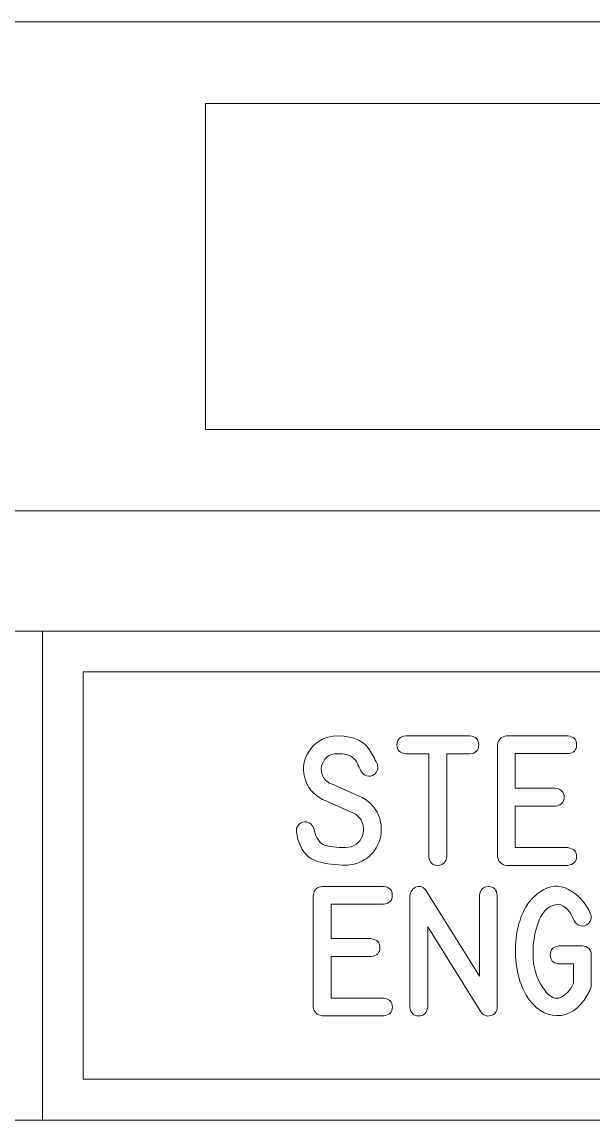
# Model space of a CAD drawing. Header units: millimetres. Extents: x -81 to 85, y -68 to 71.
# Drawn here: x -42.95 to -28.94, y -21.46 to 5.49 of the extents above; entities that cross this region are included whole.
import ezdxf

# ---------------------------------------------------------------- set-up
doc = ezdxf.new("R2010")
doc.units = ezdxf.units.MM
doc.header["$MEASUREMENT"] = 0
doc.layers.add('Layer 1', color=7, linetype='Continuous')

msp = doc.modelspace()

# ---------------------------------------------------------------- linework, layer by layer
at = {"layer": 'Layer 1', "color": 250, "lineweight": 18}
for points in [[(-72.4503, -6.5097), (-12.4503, -6.5097), (-12.4503, 5.4903), (-72.4503, 5.4903), (-72.4503, -6.5097)], [(-38.4503, -4.5098), (-16.4505, -4.5098), (-16.4505, 3.4902), (-38.4503, 3.4902), (-38.4503, -4.5098)]]:
    msp.add_lwpolyline(points, close=True, dxfattribs=at)
at = {"layer": 'Layer 1', "color": 250, "lineweight": 9}
msp.add_open_spline([(-72.4503, -21.4581), (-72.4503, -21.4581), (-12.4503, -21.4581), (-12.4503, -21.4581), (-12.4503, -21.4581), (-12.4503, -21.4581), (-12.4503, -9.4581), (-12.4503, -9.4581), (-12.4503, -9.4581), (-12.4503, -9.4581), (-72.4503, -9.4581), (-72.4503, -9.4581), (-72.4503, -9.4581), (-72.4503, -9.4581), (-72.4503, -21.4581), (-72.4503, -21.4581), (-72.4503, -21.4581), (-72.4503, -21.4581), (-72.4503, -21.4581), (-72.4503, -21.4581)], degree=3, knots=[0, 0, 0, 0, 0.1666667, 0.1666667, 0.1666667, 0.1666667, 0.3333333, 0.3333333, 0.3333333, 0.3333333, 0.5, 0.5, 0.5, 0.5, 0.6666667, 0.6666667, 0.6666667, 0.6666667, 1, 1, 1, 1], dxfattribs=at)
at = {"layer": 'Layer 1', "color": 2, "lineweight": 9}
msp.add_open_spline([(-42.4503, -9.4583), (-42.4503, -9.4583), (-42.4503, -21.4579), (-42.4503, -21.4579)], degree=3, dxfattribs=at)
msp.add_open_spline([(-41.4503, -20.4582), (-41.4503, -20.4582), (-13.4503, -20.4582), (-13.4503, -20.4582), (-13.4503, -20.4582), (-13.4503, -20.4582), (-13.4503, -10.4582), (-13.4503, -10.4582), (-13.4503, -10.4582), (-13.4503, -10.4582), (-41.4503, -10.4582), (-41.4503, -10.4582), (-41.4503, -10.4582), (-41.4503, -10.4582), (-41.4503, -20.4582), (-41.4503, -20.4582), (-41.4503, -20.4582), (-41.4503, -20.4582), (-41.4503, -20.4582), (-41.4503, -20.4582)], degree=3, knots=[0, 0, 0, 0, 0.1666667, 0.1666667, 0.1666667, 0.1666667, 0.3333333, 0.3333333, 0.3333333, 0.3333333, 0.5, 0.5, 0.5, 0.5, 0.6666667, 0.6666667, 0.6666667, 0.6666667, 1, 1, 1, 1], dxfattribs=at)
at = {"layer": 'Layer 1', "color": 240, "lineweight": 9}
for points, knots in [([(-34.6595, -13.5186), (-34.6595, -13.5186), (-34.6347, -13.5292), (-34.6347, -13.5292), (-34.6347, -13.5292), (-34.6347, -13.5292), (-34.6066, -13.5429), (-34.6066, -13.5429), (-34.6066, -13.5429), (-34.6066, -13.5429), (-34.5818, -13.5572), (-34.5818, -13.5572), (-34.5818, -13.5572), (-34.5749, -13.5625), (-34.5664, -13.5673), (-34.5579, -13.572), (-34.5579, -13.572), (-34.5489, -13.5762), (-34.5405, -13.5815), (-34.532, -13.5863), (-34.532, -13.5863), (-34.3278, -13.7207), (-34.2008, -13.907), (-34.1526, -14.1446), (-34.1526, -14.1446), (-34.1341, -14.2377), (-34.1298, -14.3335), (-34.1399, -14.4314), (-34.1399, -14.4314), (-34.1568, -14.5721), (-34.206, -14.7018), (-34.2881, -14.8214), (-34.2881, -14.8214), (-34.3701, -14.941), (-34.4733, -15.033), (-34.5971, -15.0981), (-34.5971, -15.0981), (-34.7305, -15.1685), (-34.8686, -15.2034), (-35.0114, -15.2034), (-35.0114, -15.2034), (-35.2512, -15.2034), (-35.4798, -15.1727), (-35.6983, -15.1114), (-35.6983, -15.1114), (-35.9163, -15.05), (-36.0719, -14.8854), (-36.1645, -14.6176), (-36.1645, -14.6176), (-36.1772, -14.5833), (-36.1862, -14.5483), (-36.1925, -14.5123), (-36.1925, -14.5123), (-36.1989, -14.4758), (-36.2063, -14.4398), (-36.2142, -14.4033), (-36.2142, -14.4033), (-36.2296, -14.3293), (-36.2116, -14.2636), (-36.1592, -14.2065), (-36.1592, -14.2065), (-36.1073, -14.1499), (-36.0423, -14.1282), (-35.965, -14.1414), (-35.965, -14.1414), (-35.883, -14.1583), (-35.8264, -14.2086), (-35.7941, -14.2933), (-35.7941, -14.2933), (-35.7941, -14.2933), (-35.7893, -14.3076), (-35.7893, -14.3076), (-35.7893, -14.3076), (-35.7401, -14.5319), (-35.6533, -14.6658), (-35.53, -14.7092), (-35.53, -14.7092), (-35.4062, -14.7526), (-35.2347, -14.7722), (-35.0146, -14.7679), (-35.0146, -14.7679), (-34.8119, -14.7679), (-34.6728, -14.6727), (-34.5971, -14.4827), (-34.5971, -14.4827), (-34.5643, -14.398), (-34.559, -14.3097), (-34.5818, -14.2181), (-34.5818, -14.2181), (-34.6045, -14.1271), (-34.6495, -14.0504), (-34.7167, -13.9895), (-34.7167, -13.9895), (-34.7469, -13.9636), (-34.786, -13.9398), (-34.8347, -13.917), (-34.8347, -13.917), (-34.8347, -13.917), (-35.5522, -13.6022), (-35.5522, -13.6022), (-35.5522, -13.6022), (-35.5522, -13.6022), (-35.5755, -13.5895), (-35.5755, -13.5895), (-35.5755, -13.5895), (-35.8105, -13.4657), (-35.956, -13.2894), (-36.0126, -13.0608), (-36.0126, -13.0608), (-36.0819, -12.7963), (-36.0338, -12.5592), (-35.8676, -12.3486), (-35.8676, -12.3486), (-35.702, -12.1385), (-35.484, -12.0332), (-35.2146, -12.0332), (-35.2146, -12.0332), (-35.2146, -12.0332), (-35.0437, -12.038), (-35.0437, -12.038), (-35.0437, -12.038), (-34.9882, -12.048), (-34.9342, -12.0581), (-34.8829, -12.0681), (-34.8829, -12.0681), (-34.831, -12.0776), (-34.7786, -12.0946), (-34.7262, -12.1184), (-34.7262, -12.1184), (-34.596, -12.1792), (-34.496, -12.2634), (-34.4267, -12.3697), (-34.4267, -12.3697), (-34.3574, -12.4761), (-34.2949, -12.5915), (-34.2394, -12.7153), (-34.2394, -12.7153), (-34.2341, -12.7269), (-34.2293, -12.7402), (-34.2251, -12.7555), (-34.2251, -12.7555), (-34.214, -12.8063), (-34.2193, -12.8523), (-34.241, -12.8936), (-34.241, -12.8936), (-34.2531, -12.9196), (-34.2664, -12.9391), (-34.2796, -12.9524), (-34.2796, -12.9524), (-34.2928, -12.9661), (-34.3039, -12.9751), (-34.3119, -12.9804), (-34.3119, -12.9804), (-34.3659, -13.0185), (-34.4246, -13.0301), (-34.4886, -13.0143), (-34.4886, -13.0143), (-34.5532, -13), (-34.6019, -12.9587), (-34.6363, -12.8904), (-34.6363, -12.8904), (-34.6632, -12.8307), (-34.6918, -12.7693), (-34.722, -12.7068), (-34.722, -12.7068), (-34.7527, -12.6444), (-34.7955, -12.5925), (-34.85, -12.5507), (-34.85, -12.5507), (-34.8728, -12.5343), (-34.895, -12.5221), (-34.9162, -12.5147), (-34.9162, -12.5147), (-34.9374, -12.5068), (-34.9606, -12.4983), (-34.9866, -12.4888), (-34.9866, -12.4888), (-34.9866, -12.4888), (-35.0871, -12.4719), (-35.0871, -12.4719), (-35.0871, -12.4719), (-35.0871, -12.4719), (-35.23, -12.4671), (-35.23, -12.4671), (-35.23, -12.4671), (-35.3686, -12.4692), (-35.4745, -12.529), (-35.5475, -12.647), (-35.5475, -12.647), (-35.5972, -12.7227), (-35.6157, -12.8068), (-35.6036, -12.9), (-35.6036, -12.9), (-35.5893, -13.0143), (-35.5353, -13.1032), (-35.4422, -13.1667), (-35.4422, -13.1667), (-35.4379, -13.1693), (-35.4337, -13.173), (-35.4284, -13.1767), (-35.4284, -13.1767), (-35.4231, -13.1799), (-35.4173, -13.1836), (-35.4115, -13.1868), (-35.4115, -13.1868), (-35.4115, -13.1868), (-35.394, -13.1942), (-35.394, -13.1942), (-35.394, -13.1942), (-35.394, -13.1942), (-35.3755, -13.2021), (-35.3755, -13.2021), (-35.3755, -13.2021), (-35.3755, -13.2021), (-34.6595, -13.5186), (-34.6595, -13.5186)], [0, 0, 0, 0, 0.0181818, 0.0181818, 0.0181818, 0.0181818, 0.0363636, 0.0363636, 0.0363636, 0.0363636, 0.0545455, 0.0545455, 0.0545455, 0.0545455, 0.0727273, 0.0727273, 0.0727273, 0.0727273, 0.0909091, 0.0909091, 0.0909091, 0.0909091, 0.1090909, 0.1090909, 0.1090909, 0.1090909, 0.1272727, 0.1272727, 0.1272727, 0.1272727, 0.1454545, 0.1454545, 0.1454545, 0.1454545, 0.1636364, 0.1636364, 0.1636364, 0.1636364, 0.1818182, 0.1818182, 0.1818182, 0.1818182, 0.2, 0.2, 0.2, 0.2, 0.2181818, 0.2181818, 0.2181818, 0.2181818, 0.2363636, 0.2363636, 0.2363636, 0.2363636, 0.2545455, 0.2545455, 0.2545455, 0.2545455, 0.2727273, 0.2727273, 0.2727273, 0.2727273, 0.2909091, 0.2909091, 0.2909091, 0.2909091, 0.3090909, 0.3090909, 0.3090909, 0.3090909, 0.3272727, 0.3272727, 0.3272727, 0.3272727, 0.3454545, 0.3454545, 0.3454545, 0.3454545, 0.3636364, 0.3636364, 0.3636364, 0.3636364, 0.3818182, 0.3818182, 0.3818182, 0.3818182, 0.4, 0.4, 0.4, 0.4, 0.4181818, 0.4181818, 0.4181818, 0.4181818, 0.4363636, 0.4363636, 0.4363636, 0.4363636, 0.4545455, 0.4545455, 0.4545455, 0.4545455, 0.4727273, 0.4727273, 0.4727273, 0.4727273, 0.4909091, 0.4909091, 0.4909091, 0.4909091, 0.5090909, 0.5090909, 0.5090909, 0.5090909, 0.5272727, 0.5272727, 0.5272727, 0.5272727, 0.5454545, 0.5454545, 0.5454545, 0.5454545, 0.5636364, 0.5636364, 0.5636364, 0.5636364, 0.5818182, 0.5818182, 0.5818182, 0.5818182, 0.6, 0.6, 0.6, 0.6, 0.6181818, 0.6181818, 0.6181818, 0.6181818, 0.6363636, 0.6363636, 0.6363636, 0.6363636, 0.6545455, 0.6545455, 0.6545455, 0.6545455, 0.6727273, 0.6727273, 0.6727273, 0.6727273, 0.6909091, 0.6909091, 0.6909091, 0.6909091, 0.7090909, 0.7090909, 0.7090909, 0.7090909, 0.7272727, 0.7272727, 0.7272727, 0.7272727, 0.7454545, 0.7454545, 0.7454545, 0.7454545, 0.7636364, 0.7636364, 0.7636364, 0.7636364, 0.7818182, 0.7818182, 0.7818182, 0.7818182, 0.8, 0.8, 0.8, 0.8, 0.8181818, 0.8181818, 0.8181818, 0.8181818, 0.8363636, 0.8363636, 0.8363636, 0.8363636, 0.8545455, 0.8545455, 0.8545455, 0.8545455, 0.8727273, 0.8727273, 0.8727273, 0.8727273, 0.8909091, 0.8909091, 0.8909091, 0.8909091, 0.9090909, 0.9090909, 0.9090909, 0.9090909, 0.9272727, 0.9272727, 0.9272727, 0.9272727, 0.9454545, 0.9454545, 0.9454545, 0.9454545, 0.9636364, 0.9636364, 0.9636364, 0.9636364, 1, 1, 1, 1]), ([(-32.9652, -14.9912), (-32.9652, -14.9912), (-32.9652, -12.4703), (-32.9652, -12.4703), (-32.9652, -12.4703), (-32.9652, -12.4703), (-33.534, -12.4703), (-33.534, -12.4703), (-33.534, -12.4703), (-33.6785, -12.4592), (-33.751, -12.3862), (-33.7505, -12.2528), (-33.7505, -12.2528), (-33.7499, -12.1189), (-33.6774, -12.0454), (-33.534, -12.0332), (-33.534, -12.0332), (-33.534, -12.0332), (-31.9603, -12.0332), (-31.9603, -12.0332), (-31.9603, -12.0332), (-31.818, -12.0443), (-31.746, -12.1179), (-31.7455, -12.2528), (-31.7455, -12.2528), (-31.7449, -12.3872), (-31.8169, -12.4602), (-31.9603, -12.4703), (-31.9603, -12.4703), (-31.9603, -12.4703), (-32.5276, -12.4703), (-32.5276, -12.4703), (-32.5276, -12.4703), (-32.5276, -12.4703), (-32.5276, -14.9912), (-32.5276, -14.9912), (-32.5276, -14.9912), (-32.5514, -15.1378), (-32.6276, -15.2103), (-32.7567, -15.2082), (-32.7567, -15.2082), (-32.8853, -15.2061), (-32.9546, -15.1336), (-32.9652, -14.9912)], [0, 0, 0, 0, 0.0833333, 0.0833333, 0.0833333, 0.0833333, 0.1666667, 0.1666667, 0.1666667, 0.1666667, 0.25, 0.25, 0.25, 0.25, 0.3333333, 0.3333333, 0.3333333, 0.3333333, 0.4166667, 0.4166667, 0.4166667, 0.4166667, 0.5, 0.5, 0.5, 0.5, 0.5833333, 0.5833333, 0.5833333, 0.5833333, 0.6666667, 0.6666667, 0.6666667, 0.6666667, 0.75, 0.75, 0.75, 0.75, 0.8333333, 0.8333333, 0.8333333, 0.8333333, 1, 1, 1, 1]), ([(-29.5621, -12.4655), (-29.5621, -12.4655), (-30.8475, -12.4655), (-30.8475, -12.4655), (-30.8475, -12.4655), (-30.8475, -12.4655), (-30.8475, -13.3138), (-30.8475, -13.3138), (-30.8475, -13.3138), (-30.8475, -13.3138), (-29.8675, -13.3138), (-29.8675, -13.3138), (-29.8675, -13.3138), (-29.7209, -13.3355), (-29.6479, -13.409), (-29.6484, -13.5344), (-29.6484, -13.5344), (-29.6489, -13.6604), (-29.722, -13.7334), (-29.8675, -13.754), (-29.8675, -13.754), (-29.8675, -13.754), (-30.8475, -13.754), (-30.8475, -13.754), (-30.8475, -13.754), (-30.8475, -13.754), (-30.8475, -14.7727), (-30.8475, -14.7727), (-30.8475, -14.7727), (-30.8475, -14.7727), (-29.5621, -14.7727), (-29.5621, -14.7727), (-29.5621, -14.7727), (-29.4166, -14.7944), (-29.3436, -14.8669), (-29.3436, -14.9912), (-29.3436, -14.9912), (-29.3436, -15.1151), (-29.4166, -15.1876), (-29.5621, -15.2082), (-29.5621, -15.2082), (-29.5621, -15.2082), (-31.0629, -15.2082), (-31.0629, -15.2082), (-31.0629, -15.2082), (-31.192, -15.1918), (-31.2655, -15.1182), (-31.283, -14.9881), (-31.283, -14.9881), (-31.283, -14.9881), (-31.283, -12.2502), (-31.283, -12.2502), (-31.283, -12.2502), (-31.2634, -12.1136), (-31.1899, -12.0417), (-31.0629, -12.0332), (-31.0629, -12.0332), (-31.0629, -12.0332), (-29.5621, -12.0332), (-29.5621, -12.0332), (-29.5621, -12.0332), (-29.4166, -12.0443), (-29.3436, -12.1173), (-29.3441, -12.2512), (-29.3441, -12.2512), (-29.3447, -12.3851), (-29.4177, -12.4565), (-29.5621, -12.4655)], [0, 0, 0, 0, 0.0555556, 0.0555556, 0.0555556, 0.0555556, 0.1111111, 0.1111111, 0.1111111, 0.1111111, 0.1666667, 0.1666667, 0.1666667, 0.1666667, 0.2222222, 0.2222222, 0.2222222, 0.2222222, 0.2777778, 0.2777778, 0.2777778, 0.2777778, 0.3333333, 0.3333333, 0.3333333, 0.3333333, 0.3888889, 0.3888889, 0.3888889, 0.3888889, 0.4444444, 0.4444444, 0.4444444, 0.4444444, 0.5, 0.5, 0.5, 0.5, 0.5555556, 0.5555556, 0.5555556, 0.5555556, 0.6111111, 0.6111111, 0.6111111, 0.6111111, 0.6666667, 0.6666667, 0.6666667, 0.6666667, 0.7222222, 0.7222222, 0.7222222, 0.7222222, 0.7777778, 0.7777778, 0.7777778, 0.7777778, 0.8333333, 0.8333333, 0.8333333, 0.8333333, 0.8888889, 0.8888889, 0.8888889, 0.8888889, 1, 1, 1, 1]), ([(-34.0827, -16.1585), (-34.0827, -16.1585), (-35.3681, -16.1585), (-35.3681, -16.1585), (-35.3681, -16.1585), (-35.3681, -16.1585), (-35.3681, -17.0068), (-35.3681, -17.0068), (-35.3681, -17.0068), (-35.3681, -17.0068), (-34.3881, -17.0068), (-34.3881, -17.0068), (-34.3881, -17.0068), (-34.2415, -17.0285), (-34.1685, -17.102), (-34.169, -17.2274), (-34.169, -17.2274), (-34.1695, -17.3534), (-34.2426, -17.4264), (-34.3881, -17.447), (-34.3881, -17.447), (-34.3881, -17.447), (-35.3681, -17.447), (-35.3681, -17.447), (-35.3681, -17.447), (-35.3681, -17.447), (-35.3681, -18.4657), (-35.3681, -18.4657), (-35.3681, -18.4657), (-35.3681, -18.4657), (-34.0827, -18.4657), (-34.0827, -18.4657), (-34.0827, -18.4657), (-33.9372, -18.4874), (-33.8642, -18.5599), (-33.8642, -18.6842), (-33.8642, -18.6842), (-33.8642, -18.8081), (-33.9372, -18.8806), (-34.0827, -18.9012), (-34.0827, -18.9012), (-34.0827, -18.9012), (-35.5835, -18.9012), (-35.5835, -18.9012), (-35.5835, -18.9012), (-35.7126, -18.8848), (-35.7861, -18.8112), (-35.8036, -18.6811), (-35.8036, -18.6811), (-35.8036, -18.6811), (-35.8036, -15.9432), (-35.8036, -15.9432), (-35.8036, -15.9432), (-35.784, -15.8066), (-35.7105, -15.7347), (-35.5835, -15.7262), (-35.5835, -15.7262), (-35.5835, -15.7262), (-34.0827, -15.7262), (-34.0827, -15.7262), (-34.0827, -15.7262), (-33.9372, -15.7373), (-33.8642, -15.8103), (-33.8647, -15.9442), (-33.8647, -15.9442), (-33.8653, -16.0781), (-33.9383, -16.1495), (-34.0827, -16.1585)], [0, 0, 0, 0, 0.0555556, 0.0555556, 0.0555556, 0.0555556, 0.1111111, 0.1111111, 0.1111111, 0.1111111, 0.1666667, 0.1666667, 0.1666667, 0.1666667, 0.2222222, 0.2222222, 0.2222222, 0.2222222, 0.2777778, 0.2777778, 0.2777778, 0.2777778, 0.3333333, 0.3333333, 0.3333333, 0.3333333, 0.3888889, 0.3888889, 0.3888889, 0.3888889, 0.4444444, 0.4444444, 0.4444444, 0.4444444, 0.5, 0.5, 0.5, 0.5, 0.5555556, 0.5555556, 0.5555556, 0.5555556, 0.6111111, 0.6111111, 0.6111111, 0.6111111, 0.6666667, 0.6666667, 0.6666667, 0.6666667, 0.7222222, 0.7222222, 0.7222222, 0.7222222, 0.7777778, 0.7777778, 0.7777778, 0.7777778, 0.8333333, 0.8333333, 0.8333333, 0.8333333, 0.8888889, 0.8888889, 0.8888889, 0.8888889, 1, 1, 1, 1]), ([(-31.2925, -18.6874), (-31.2925, -18.7959), (-31.3449, -18.8647), (-31.4497, -18.8943), (-31.4497, -18.8943), (-31.555, -18.9234), (-31.6359, -18.8927), (-31.6941, -18.8017), (-31.6941, -18.8017), (-31.6941, -18.8017), (-32.9964, -16.7136), (-32.9964, -16.7136), (-32.9964, -16.7136), (-32.9964, -16.7136), (-32.9964, -18.6874), (-32.9964, -18.6874), (-32.9964, -18.6874), (-33.0192, -18.8319), (-33.0922, -18.9044), (-33.2155, -18.9044), (-33.2155, -18.9044), (-33.3393, -18.9044), (-33.4118, -18.8319), (-33.4335, -18.6874), (-33.4335, -18.6874), (-33.4335, -18.6874), (-33.4335, -15.9495), (-33.4335, -15.9495), (-33.4335, -15.9495), (-33.4182, -15.8421), (-33.3631, -15.7712), (-33.2684, -15.7368), (-33.2684, -15.7368), (-33.1737, -15.7029), (-33.0948, -15.7352), (-33.0319, -15.8331), (-33.0319, -15.8331), (-33.0319, -15.8331), (-31.7296, -17.9244), (-31.7296, -17.9244), (-31.7296, -17.9244), (-31.7296, -17.9244), (-31.7296, -15.9495), (-31.7296, -15.9495), (-31.7296, -15.9495), (-31.71, -15.8019), (-31.6349, -15.7283), (-31.5042, -15.7299), (-31.5042, -15.7299), (-31.3735, -15.7315), (-31.3031, -15.8045), (-31.2925, -15.9495), (-31.2925, -15.9495), (-31.2925, -15.9495), (-31.2925, -18.6874), (-31.2925, -18.6874)], [0, 0, 0, 0, 0.0666667, 0.0666667, 0.0666667, 0.0666667, 0.1333333, 0.1333333, 0.1333333, 0.1333333, 0.2, 0.2, 0.2, 0.2, 0.2666667, 0.2666667, 0.2666667, 0.2666667, 0.3333333, 0.3333333, 0.3333333, 0.3333333, 0.4, 0.4, 0.4, 0.4, 0.4666667, 0.4666667, 0.4666667, 0.4666667, 0.5333333, 0.5333333, 0.5333333, 0.5333333, 0.6, 0.6, 0.6, 0.6, 0.6666667, 0.6666667, 0.6666667, 0.6666667, 0.7333333, 0.7333333, 0.7333333, 0.7333333, 0.8, 0.8, 0.8, 0.8, 0.8666667, 0.8666667, 0.8666667, 0.8666667, 1, 1, 1, 1]), ([(-29.787, -17.6222), (-29.787, -17.6222), (-29.8008, -17.6206), (-29.8008, -17.6206), (-29.8008, -17.6206), (-29.9273, -17.6053), (-29.9902, -17.5333), (-29.9902, -17.4052), (-29.9902, -17.4052), (-29.9902, -17.2772), (-29.9273, -17.2052), (-29.8008, -17.1899), (-29.8008, -17.1899), (-29.8008, -17.1899), (-29.787, -17.1867), (-29.787, -17.1867), (-29.787, -17.1867), (-29.787, -17.1867), (-29.7733, -17.1867), (-29.7733, -17.1867), (-29.7733, -17.1867), (-29.7733, -17.1867), (-29.2013, -17.1867), (-29.2013, -17.1867), (-29.2013, -17.1867), (-29.1409, -17.1867), (-29.0896, -17.2079), (-29.0467, -17.2507), (-29.0467, -17.2507), (-29.0039, -17.2936), (-28.9827, -17.3454), (-28.9827, -17.4052), (-28.9827, -17.4052), (-28.9827, -17.4052), (-28.9827, -18.1911), (-28.9827, -18.1911), (-28.9827, -18.1911), (-28.9827, -18.1911), (-29.0012, -18.2313), (-29.0012, -18.2313), (-29.0012, -18.2313), (-29.0012, -18.2313), (-29.0118, -18.2561), (-29.0118, -18.2561), (-29.0118, -18.2561), (-29.0118, -18.2561), (-29.0229, -18.2794), (-29.0229, -18.2794), (-29.0229, -18.2794), (-29.0229, -18.2794), (-29.0351, -18.3027), (-29.0351, -18.3027), (-29.0351, -18.3027), (-29.0351, -18.3027), (-29.0478, -18.326), (-29.0478, -18.326), (-29.0478, -18.326), (-29.0478, -18.326), (-29.0584, -18.3493), (-29.0584, -18.3493), (-29.0584, -18.3493), (-29.0584, -18.3493), (-29.0711, -18.3726), (-29.0711, -18.3726), (-29.0711, -18.3726), (-29.0711, -18.3726), (-29.0848, -18.3958), (-29.0848, -18.3958), (-29.0848, -18.3958), (-29.2854, -18.7366), (-29.5346, -18.9033), (-29.832, -18.8959), (-29.832, -18.8959), (-30.1299, -18.888), (-30.3797, -18.7197), (-30.5824, -18.3911), (-30.5824, -18.3911), (-30.6787, -18.235), (-30.7496, -18.0397), (-30.7962, -17.8042), (-30.7962, -17.8042), (-30.8427, -17.5693), (-30.857, -17.329), (-30.838, -17.0835), (-30.838, -17.0835), (-30.8195, -16.838), (-30.7623, -16.6046), (-30.6671, -16.3829), (-30.6671, -16.3829), (-30.5713, -16.1612), (-30.4284, -15.985), (-30.2384, -15.8548), (-30.2384, -15.8548), (-30.0003, -15.6934), (-29.7691, -15.6749), (-29.5436, -15.7982), (-29.5436, -15.7982), (-29.3182, -15.922), (-29.1499, -16.095), (-29.0383, -16.3183), (-29.0383, -16.3183), (-29.0383, -16.3183), (-29.0261, -16.3432), (-29.0261, -16.3432), (-29.0261, -16.3432), (-29.0261, -16.3432), (-29.0166, -16.3649), (-29.0166, -16.3649), (-29.0166, -16.3649), (-29.0166, -16.3649), (-29.0044, -16.3882), (-29.0044, -16.3882), (-29.0044, -16.3882), (-28.969, -16.4861), (-28.9827, -16.5665), (-29.0446, -16.6284), (-29.0446, -16.6284), (-29.1044, -16.6872), (-29.1695, -16.7094), (-29.2399, -16.6946), (-29.2399, -16.6946), (-29.3103, -16.6792), (-29.3642, -16.638), (-29.4029, -16.5697), (-29.4029, -16.5697), (-29.5235, -16.2697), (-29.6791, -16.1389), (-29.8701, -16.1776), (-29.8701, -16.1776), (-30.0606, -16.2157), (-30.2035, -16.3718), (-30.2988, -16.6454), (-30.2988, -16.6454), (-30.3919, -16.9099), (-30.4284, -17.1946), (-30.4088, -17.4989), (-30.4088, -17.4989), (-30.3892, -17.8032), (-30.2898, -18.0688), (-30.1109, -18.2948), (-30.1109, -18.2948), (-29.9881, -18.453), (-29.8632, -18.5038), (-29.7357, -18.4472), (-29.7357, -18.4472), (-29.6087, -18.39), (-29.5087, -18.2842), (-29.4352, -18.1291), (-29.4352, -18.1291), (-29.4352, -18.1291), (-29.4182, -18.0953), (-29.4182, -18.0953), (-29.4182, -18.0953), (-29.4182, -18.0953), (-29.4182, -17.6222), (-29.4182, -17.6222), (-29.4182, -17.6222), (-29.4182, -17.6222), (-29.787, -17.6222), (-29.787, -17.6222)], [0, 0, 0, 0, 0.0243902, 0.0243902, 0.0243902, 0.0243902, 0.0487805, 0.0487805, 0.0487805, 0.0487805, 0.0731707, 0.0731707, 0.0731707, 0.0731707, 0.097561, 0.097561, 0.097561, 0.097561, 0.1219512, 0.1219512, 0.1219512, 0.1219512, 0.1463415, 0.1463415, 0.1463415, 0.1463415, 0.1707317, 0.1707317, 0.1707317, 0.1707317, 0.195122, 0.195122, 0.195122, 0.195122, 0.2195122, 0.2195122, 0.2195122, 0.2195122, 0.2439024, 0.2439024, 0.2439024, 0.2439024, 0.2682927, 0.2682927, 0.2682927, 0.2682927, 0.2926829, 0.2926829, 0.2926829, 0.2926829, 0.3170732, 0.3170732, 0.3170732, 0.3170732, 0.3414634, 0.3414634, 0.3414634, 0.3414634, 0.3658537, 0.3658537, 0.3658537, 0.3658537, 0.3902439, 0.3902439, 0.3902439, 0.3902439, 0.4146341, 0.4146341, 0.4146341, 0.4146341, 0.4390244, 0.4390244, 0.4390244, 0.4390244, 0.4634146, 0.4634146, 0.4634146, 0.4634146, 0.4878049, 0.4878049, 0.4878049, 0.4878049, 0.5121951, 0.5121951, 0.5121951, 0.5121951, 0.5365854, 0.5365854, 0.5365854, 0.5365854, 0.5609756, 0.5609756, 0.5609756, 0.5609756, 0.5853659, 0.5853659, 0.5853659, 0.5853659, 0.6097561, 0.6097561, 0.6097561, 0.6097561, 0.6341463, 0.6341463, 0.6341463, 0.6341463, 0.6585366, 0.6585366, 0.6585366, 0.6585366, 0.6829268, 0.6829268, 0.6829268, 0.6829268, 0.7073171, 0.7073171, 0.7073171, 0.7073171, 0.7317073, 0.7317073, 0.7317073, 0.7317073, 0.7560976, 0.7560976, 0.7560976, 0.7560976, 0.7804878, 0.7804878, 0.7804878, 0.7804878, 0.804878, 0.804878, 0.804878, 0.804878, 0.8292683, 0.8292683, 0.8292683, 0.8292683, 0.8536585, 0.8536585, 0.8536585, 0.8536585, 0.8780488, 0.8780488, 0.8780488, 0.8780488, 0.902439, 0.902439, 0.902439, 0.902439, 0.9268293, 0.9268293, 0.9268293, 0.9268293, 0.9512195, 0.9512195, 0.9512195, 0.9512195, 1, 1, 1, 1])]:
    msp.add_open_spline(points, degree=3, knots=knots, dxfattribs=at)

doc.saveas('drawing.dxf')
